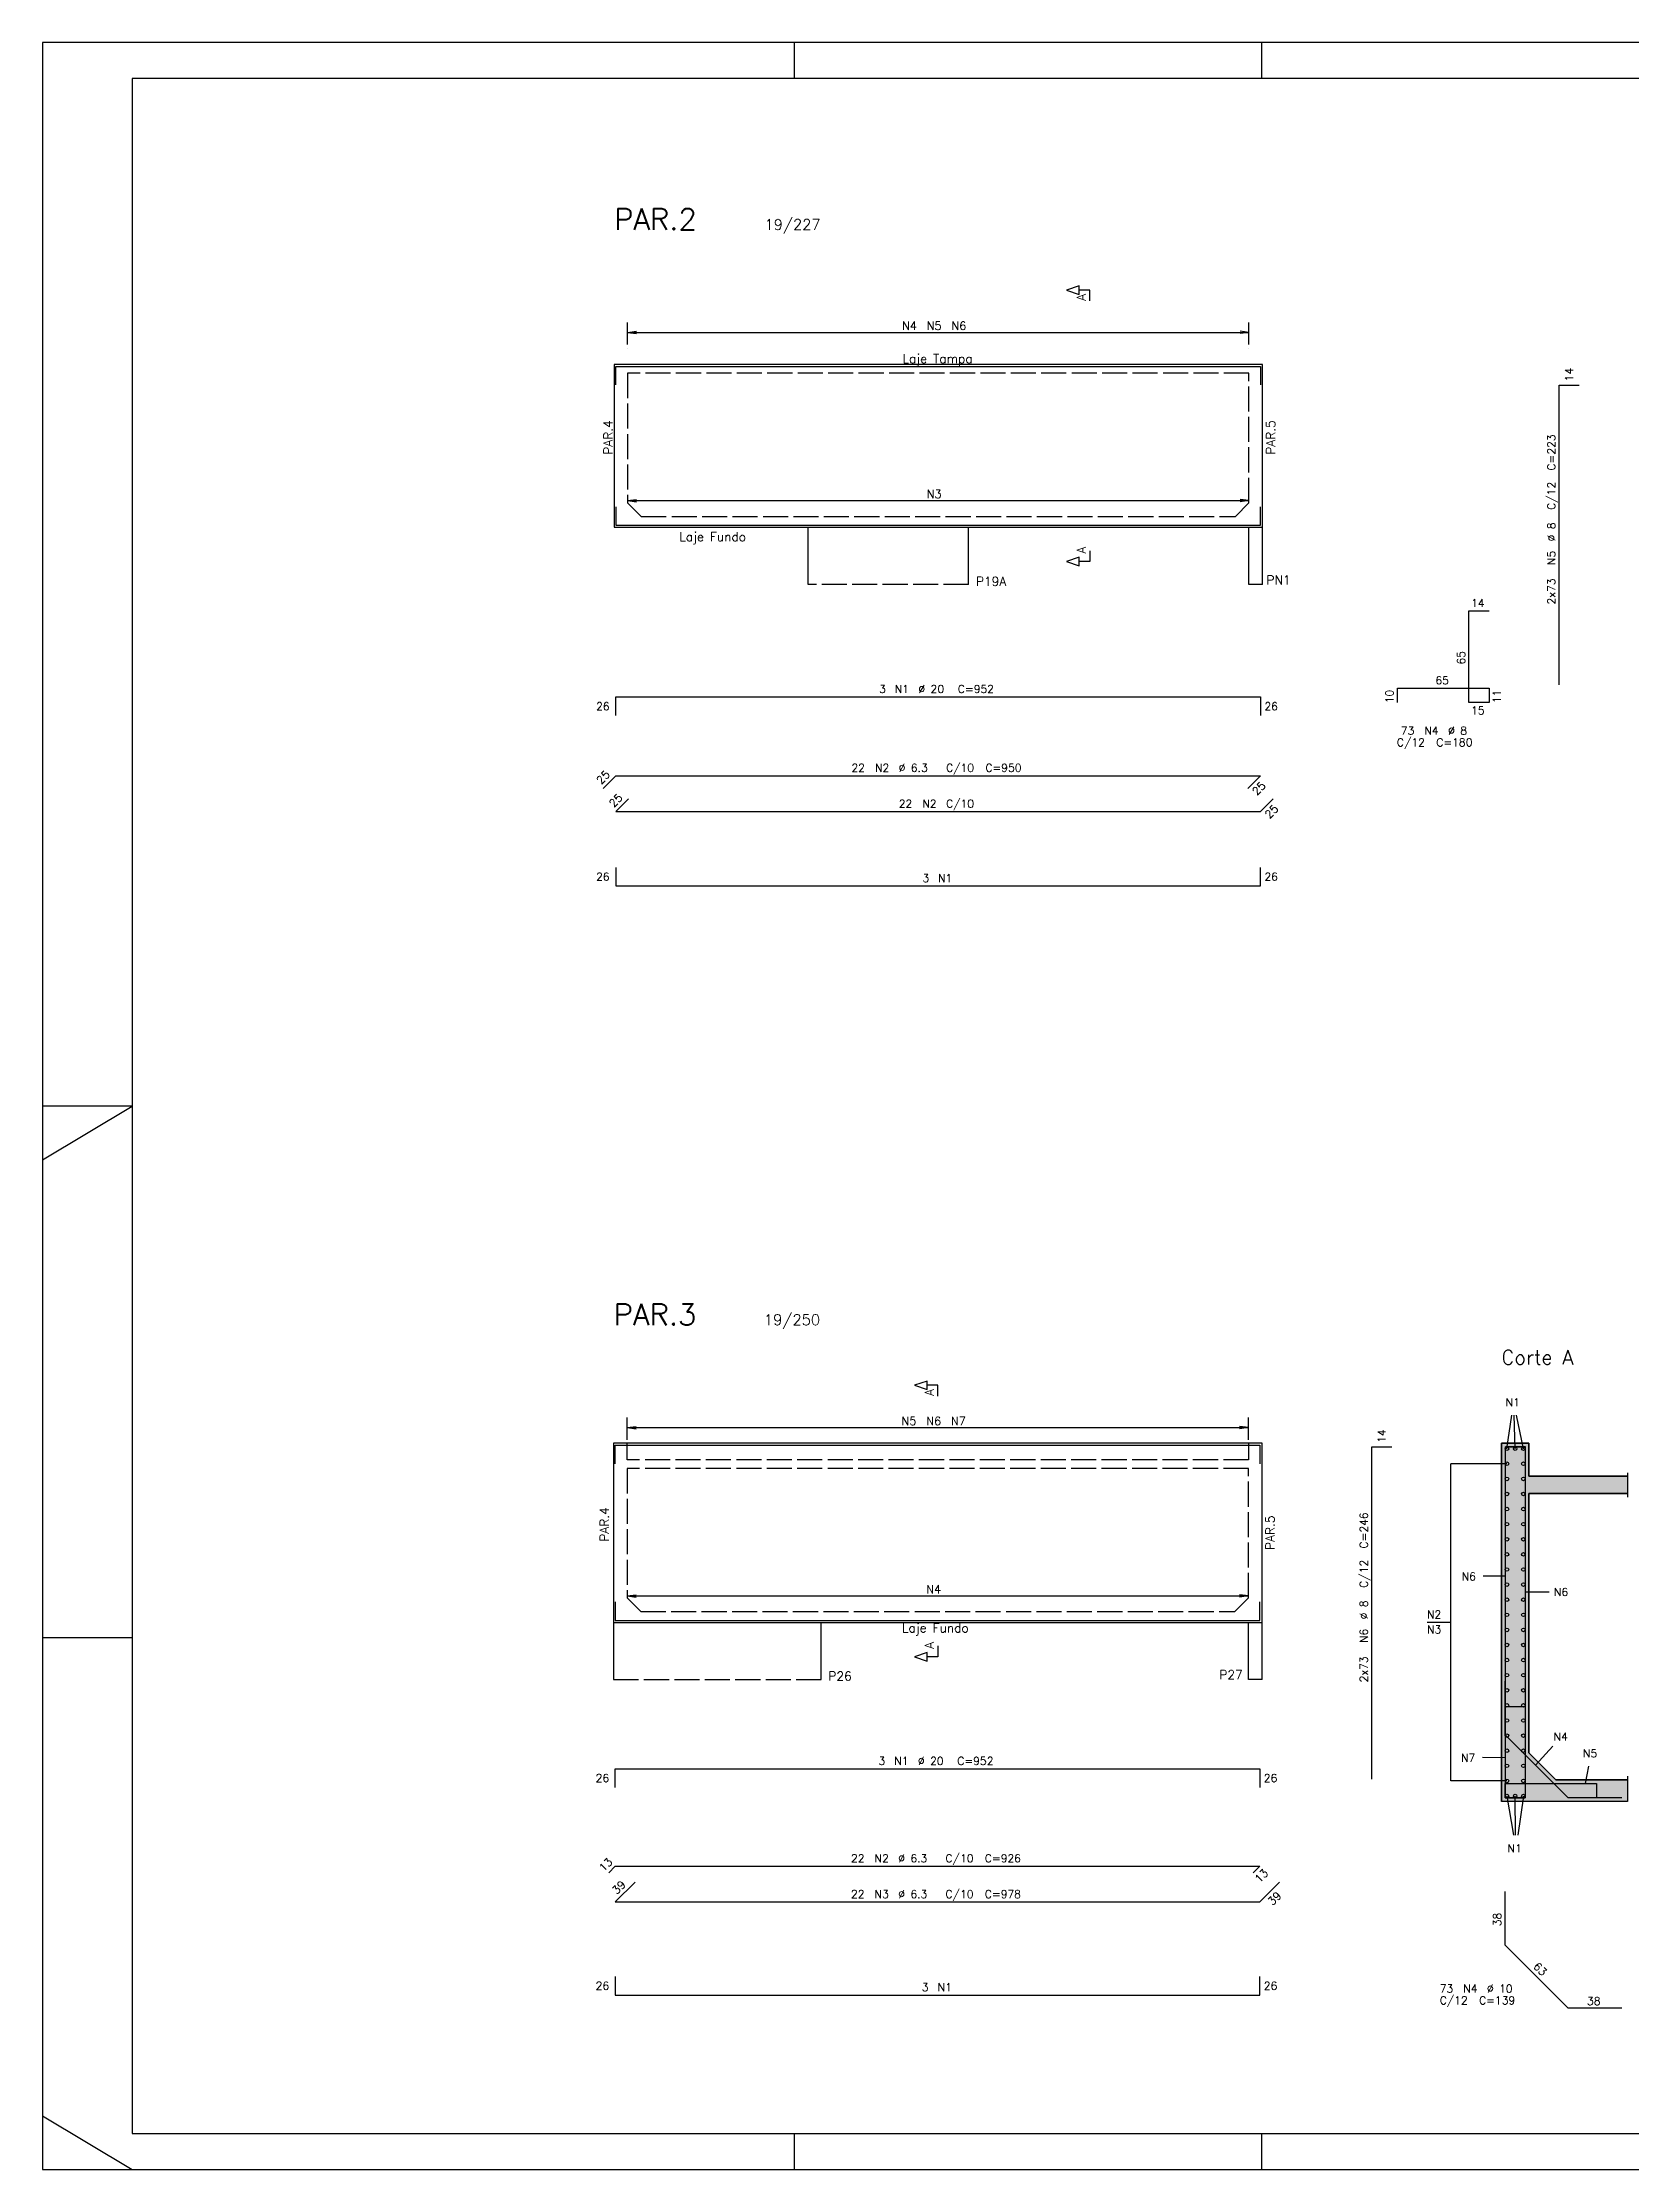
# Model space of a CAD drawing. Extents: x 0 to 84.1, y 0 to 59.4.
# Drawn here: x 0 to 44.4, y 0 to 59.4 of the extents above; entities that cross this region are included whole.
import ezdxf

# ---------------------------------------------------------------- set-up
doc = ezdxf.new("R2010")
doc.units = 0
doc.linetypes.add('ESTILO_TQS_0001', pattern=[0.85, 0.7, -0.15])
for name, color, linetype in [('15', 15, 'CONTINUOUS'), ('18', 4, 'CONTINUOUS'), ('2', 2, 'CONTINUOUS'), ('25', 1, 'CONTINUOUS'), ('26', 3, 'CONTINUOUS'), ('3', 3, 'CONTINUOUS'), ('51', 7, 'CONTINUOUS'), ('52', 7, 'CONTINUOUS'), ('6', 6, 'CONTINUOUS'), ('64', 7, 'CONTINUOUS')]:
    doc.layers.add(name, color=color, linetype=linetype)
doc.styles.get("Standard").update_dxf_attribs({"font": 'ROMANS.SHX'})

msp = doc.modelspace()

# ---------------------------------------------------------------- linework, layer by layer
at = {"layer": '15', "linetype": 'ESTILO_TQS_0001'}
for p, q in [((25.85866, 44.26668), (21.37866, 44.26668)), ((34.06866, 44.26668), (33.68866, 44.26668)), ((44.26121, 19.45962), (44.26121, 18.77962)), ((15.94426, 13.67962), (21.74426, 13.67962)), ((34.05426, 13.67962), (33.67426, 13.67962)), ((44.26121, 10.97962), (44.26121, 10.17962))]:
    msp.add_line(p, q, dxfattribs=at)
for points in [[(15.95866, 45.86668), (34.06866, 45.86668), (34.06866, 50.40668), (33.68866, 50.40668), (16.33866, 50.40668), (15.95866, 50.40668), (15.95866, 45.86668)], [(16.71866, 46.16668), (33.30866, 46.16668), (33.68866, 46.54668), (33.68866, 50.16668), (16.33866, 50.16668), (16.33866, 46.54668), (16.71866, 46.16668)], [(15.94426, 15.27962), (34.05426, 15.27962), (34.05426, 20.27962), (33.67426, 20.27962), (33.67426, 19.81962), (16.32426, 19.81962), (16.32426, 20.27962), (15.94426, 20.27962), (15.94426, 15.27962)], [(16.70426, 15.57962), (33.29426, 15.57962), (33.67426, 15.95962), (33.67426, 19.57962), (16.32426, 19.57962), (16.32426, 15.95962), (16.70426, 15.57962)]]:
    msp.add_lwpolyline(points, dxfattribs=at)
at = {"layer": '18', "linetype": 'CONTINUOUS'}
for p, q in [((16.33866, 50.96668), (16.33866, 51.58468)), ((16.33866, 51.30668), (16.586521, 51.339312)), ((16.33866, 51.30668), (33.68866, 51.30668)), ((16.33866, 51.30668), (16.586521, 51.274048)), ((33.68866, 51.30668), (33.440799, 51.339312)), ((33.68866, 51.30668), (33.440799, 51.274048)), ((33.68866, 50.96668), (33.68866, 51.58468)), ((16.33866, 46.60668), (16.586521, 46.639312)), ((16.33866, 46.60668), (33.68866, 46.60668)), ((16.33866, 46.60668), (16.586521, 46.574048)), ((33.68866, 46.60668), (33.440799, 46.639312)), ((33.68866, 46.60668), (33.440799, 46.574048)), ((16.32426, 20.37962), (16.32426, 20.99762)), ((33.67426, 20.37962), (33.67426, 20.99762)), ((16.32426, 20.71962), (16.572121, 20.752252)), ((16.32426, 20.71962), (33.67426, 20.71962)), ((16.32426, 20.71962), (16.572121, 20.686988)), ((33.67426, 20.71962), (33.426399, 20.752252)), ((33.67426, 20.71962), (33.426399, 20.686988)), ((16.32426, 16.01962), (16.572121, 16.052252)), ((33.67426, 16.01962), (33.426399, 16.052252)), ((16.32426, 16.01962), (33.67426, 16.01962)), ((16.32426, 16.01962), (16.572121, 15.986988)), ((33.67426, 16.01962), (33.426399, 15.986988))]:
    msp.add_line(p, q, dxfattribs=at)
at = {"layer": '2', "linetype": 'CONTINUOUS'}
for p, q in [((84.1, 59.4), (0, 59.4)), ((0, 59.4), (0, 0)), ((21, 58.4), (21, 59.4)), ((34.05, 58.4), (34.05, 59.4)), ((0, 28.2), (2.5, 29.7)), ((2.5, 29.7), (0, 29.7)), ((2.499999, 14.85), (0, 14.85)), ((0, 1.5), (2.5, 0)), ((21, 0), (21, 1)), ((34.05, 0.000008), (34.05, 1)), ((0, 0), (84.1, 0))]:
    msp.add_line(p, q, dxfattribs=at)
for centre in [(40.89121, 20.12962), (40.89121, 19.707881), (41.12121, 20.12962), (41.35121, 20.12962), (41.35121, 19.707881), (40.89121, 19.286142), (41.35121, 19.286142), (40.89121, 18.864403), (40.89121, 18.442663), (41.35121, 18.864403), (41.35121, 18.442663), (40.89121, 18.020924), (41.35121, 18.020924), (40.89121, 17.599185), (40.89121, 17.177446), (41.35121, 17.599185), (41.35121, 17.177446), (40.89121, 16.755707), (41.35121, 16.755707), (40.89121, 16.333968), (41.35121, 16.333968), (40.89121, 15.912229), (40.89121, 15.49049), (41.35121, 15.912229), (41.35121, 15.49049), (40.89121, 15.06875), (41.35121, 15.06875), (40.89121, 14.647011), (40.89121, 14.225272), (41.35121, 14.647011), (41.35121, 14.225272), (40.89121, 13.803533), (41.35121, 13.803533), (40.89121, 13.381794), (41.35121, 13.381794), (40.89121, 12.960055), (40.89121, 12.538316), (41.35121, 12.960055), (41.35121, 12.538316), (40.89121, 12.116577), (41.35121, 12.116577), (40.89121, 11.694837), (40.89121, 11.273098), (41.35121, 11.694837), (41.35121, 11.273098), (40.89121, 10.851359), (41.35121, 10.851359), (40.89121, 10.42962), (41.12121, 10.42962), (41.35121, 10.42962)]:
    msp.add_circle(centre, 0.05, dxfattribs=at)
at = {"layer": '25', "linetype": 'CONTINUOUS'}
for p, q in [((16.33866, 50.86668), (16.33866, 50.86668)), ((33.68866, 50.86668), (33.68866, 50.86668)), ((16.33866, 46.60668), (16.33866, 46.60668)), ((33.68866, 46.60668), (33.68866, 46.60668)), ((40.89121, 20.12962), (41.031079, 21.066077)), ((41.35121, 20.12962), (41.159056, 21.069495)), ((16.32426, 20.27962), (16.32426, 20.27962)), ((33.67426, 20.27962), (33.67426, 20.27962)), ((40.89121, 19.707881), (39.32121, 19.707881)), ((39.32121, 10.851359), (39.32121, 19.707881)), ((40.85286, 16.565119), (40.227091, 16.565474)), ((41.41286, 16.132731), (42.068257, 16.132804)), ((16.32426, 16.01962), (16.32426, 16.01962)), ((33.67426, 16.01962), (33.67426, 16.01962)), ((39.32121, 15.27962), (38.66121, 15.27962)), ((40.84121, 11.500022), (40.211264, 11.500476)), ((41.688172, 11.292657), (42.176886, 11.822348)), ((40.89121, 10.851359), (39.32121, 10.851359)), ((43.089834, 10.77962), (43.178884, 11.264614)), ((40.89121, 10.42962), (41.078065, 9.335579)), ((41.35121, 10.42962), (41.192751, 9.337021))]:
    msp.add_line(p, q, dxfattribs=at)
at = {"layer": '26', "linetype": 'CONTINUOUS'}
msp.add_lwpolyline([(44.26121, 10.87962), (44.26121, 10.27962), (40.74121, 10.27962), (40.74121, 20.27962), (41.50121, 20.27962), (41.50121, 19.35962), (44.26121, 19.35962), (44.26121, 18.87962), (41.50121, 18.87962), (41.50121, 11.63962), (42.26121, 10.87962), (44.26121, 10.87962)], dxfattribs=at)
for points in [[(40.74121, 10.27962), (41.50121, 20.27962), (41.50121, 11.63962)], [(40.74121, 10.27962), (40.74121, 20.27962), (41.50121, 20.27962)], [(41.50121, 11.63962), (41.50121, 20.27962), (41.50121, 19.35962)], [(41.50121, 18.87962), (41.50121, 19.35962), (41.50121, 11.63962)], [(41.50121, 19.35962), (44.26121, 19.35962), (41.50121, 18.87962)], [(44.26121, 19.35962), (44.26121, 18.87962), (41.50121, 18.87962)], [(42.26121, 10.87962), (40.74121, 10.27962), (41.50121, 11.63962)], [(44.26121, 10.27962), (40.74121, 10.27962), (42.26121, 10.87962)], [(44.26121, 10.87962), (44.26121, 10.27962), (42.26121, 10.87962)]]:
    msp.add_solid(points, dxfattribs=at)
at = {"layer": '3', "linetype": 'CONTINUOUS'}
for p, q in [((83.1, 58.4), (2.499999, 58.4)), ((2.499999, 58.4), (2.499999, 1)), ((2.499999, 1), (83.1, 1))]:
    msp.add_line(p, q, dxfattribs=at)
at = {"layer": '51', "linetype": 'CONTINUOUS'}
for p, q in [((21.37866, 44.26668), (21.37866, 45.86668)), ((25.85866, 44.26668), (25.85866, 45.86668)), ((33.68866, 44.26668), (33.68866, 45.86668)), ((34.06866, 44.26668), (34.06866, 45.86668)), ((41.12121, 20.12962), (41.095068, 21.067786)), ((41.50121, 20.27962), (40.74121, 20.27962)), ((40.74121, 20.27962), (40.74121, 19.35962)), ((41.50121, 19.35962), (41.50121, 20.27962)), ((40.74121, 19.35962), (40.74121, 19.35962)), ((40.74121, 19.35962), (40.74121, 18.87962)), ((44.26121, 19.35962), (41.50121, 19.35962)), ((40.74121, 18.87962), (40.74121, 10.87962)), ((41.50121, 11.63962), (41.50121, 18.87962)), ((41.50121, 18.87962), (44.26121, 18.87962)), ((15.94426, 15.27962), (15.94426, 13.67962)), ((21.74426, 13.67962), (21.74426, 15.27962)), ((33.67426, 13.67962), (33.67426, 15.27962)), ((34.05426, 13.67962), (34.05426, 15.27962)), ((42.26121, 10.87962), (41.50121, 11.63962)), ((40.74121, 10.87962), (40.74121, 10.27962)), ((40.74121, 10.27962), (40.74121, 10.87962)), ((44.26121, 10.87962), (42.26121, 10.87962)), ((44.26121, 10.27962), (40.74121, 10.27962)), ((41.135408, 9.3363), (41.12121, 10.42962))]:
    msp.add_line(p, q, dxfattribs=at)
for points in [[(29.243574, 52.18668), (29.243574, 52.48668), (28.943574, 52.48668), (28.943574, 52.60668), (28.593574, 52.48668), (28.943574, 52.36668), (28.943574, 52.48668)], [(15.95866, 45.86668), (34.06866, 45.86668), (34.06866, 50.40668), (15.95866, 50.40668), (15.95866, 45.86668)], [(29.243574, 45.20668), (29.243574, 44.90668), (28.943574, 44.90668), (28.943574, 45.02668), (28.593574, 44.90668), (28.943574, 44.78668), (28.943574, 44.90668)], [(24.99926, 21.59962), (24.99926, 21.89962), (24.69926, 21.89962), (24.69926, 22.01962), (24.34926, 21.89962), (24.69926, 21.77962), (24.69926, 21.89962)], [(15.94426, 15.27962), (34.05426, 15.27962), (34.05426, 20.27962), (15.94426, 20.27962), (15.94426, 15.27962)], [(24.99926, 14.61962), (24.99926, 14.31962), (24.69926, 14.31962), (24.69926, 14.43962), (24.34926, 14.31962), (24.69926, 14.19962), (24.69926, 14.31962)]]:
    msp.add_lwpolyline(points, dxfattribs=at)
at = {"layer": '64', "linetype": 'CONTINUOUS'}
for p, q in [((16.00866, 49.83668), (16.00866, 50.35668)), ((16.00866, 50.35668), (34.00866, 50.35668)), ((34.00866, 50.35668), (34.00866, 49.83668)), ((42.352382, 41.46668), (42.352382, 49.82668)), ((42.352382, 49.82668), (42.912382, 49.82668)), ((16.00866, 46.43668), (16.00866, 45.91668)), ((34.00866, 45.91668), (34.00866, 46.43668)), ((16.00866, 45.91668), (34.00866, 45.91668)), ((39.832814, 40.96668), (39.832814, 43.52668)), ((39.832814, 43.52668), (40.392814, 43.52668)), ((16.00866, 40.604283), (16.00866, 41.124283)), ((16.00866, 41.124283), (34.00866, 41.124283)), ((34.00866, 41.124283), (34.00866, 40.604283)), ((37.832814, 40.96668), (37.832814, 41.36668)), ((37.832814, 41.36668), (40.392814, 41.36668)), ((40.392814, 41.36668), (40.392814, 40.96668)), ((40.392814, 40.96668), (39.832814, 40.96668)), ((15.655107, 38.570729), (16.00866, 38.924283)), ((16.00866, 38.924283), (34.00866, 38.924283)), ((34.00866, 38.924283), (33.655107, 38.570729)), ((16.362213, 38.277836), (16.00866, 37.924283)), ((34.00866, 37.924283), (34.362213, 38.277836)), ((16.00866, 37.924283), (34.00866, 37.924283)), ((16.00866, 36.364283), (16.00866, 35.844283)), ((34.00866, 35.844283), (34.00866, 36.364283)), ((16.00866, 35.844283), (34.00866, 35.844283)), ((15.99426, 19.70962), (15.99426, 20.22962)), ((15.99426, 20.22962), (33.99426, 20.22962)), ((33.99426, 20.22962), (33.99426, 19.70962)), ((37.115083, 10.902921), (37.115083, 20.182921)), ((37.115083, 20.182921), (37.675083, 20.182921)), ((40.85286, 10.902921), (40.85286, 20.182921)), ((40.85286, 20.182921), (41.41286, 20.182921)), ((41.41286, 20.182921), (40.85286, 20.182921)), ((41.41286, 10.902921), (41.41286, 20.182921)), ((15.99426, 15.84962), (15.99426, 15.32962)), ((33.99426, 15.32962), (33.99426, 15.84962)), ((15.99426, 15.32962), (33.99426, 15.32962)), ((40.84121, 12.13962), (40.84121, 13.63962)), ((40.84121, 13.39962), (40.84121, 10.37962)), ((40.84121, 12.93162), (41.40121, 12.93162)), ((41.40121, 12.93162), (41.40121, 10.37962)), ((42.60121, 10.37962), (40.84121, 12.13962)), ((15.99426, 10.669822), (15.99426, 11.189822)), ((15.99426, 11.189822), (33.99426, 11.189822)), ((33.99426, 11.189822), (33.99426, 10.669822)), ((40.84121, 10.37962), (40.84121, 10.77962)), ((40.84121, 10.77962), (43.39321, 10.77962)), ((43.39321, 10.77962), (43.39321, 10.37962)), ((41.40121, 10.37962), (40.84121, 10.37962)), ((40.84121, 10.37962), (41.40121, 10.37962)), ((44.10121, 10.37962), (42.60121, 10.37962)), ((15.810412, 8.285974), (15.99426, 8.469822)), ((15.99426, 8.469822), (33.99426, 8.469822)), ((33.99426, 8.469822), (33.810412, 8.285974)), ((16.545803, 8.021365), (15.99426, 7.469822)), ((33.99426, 7.469822), (34.545803, 8.021365)), ((40.84121, 6.260468), (40.84121, 7.760468)), ((15.99426, 7.469822), (33.99426, 7.469822)), ((42.60121, 4.500468), (40.84121, 6.260468)), ((15.99426, 5.389822), (15.99426, 4.869822)), ((33.99426, 4.869822), (33.99426, 5.389822)), ((15.99426, 4.869822), (33.99426, 4.869822)), ((44.10121, 4.500468), (42.60121, 4.500468))]:
    msp.add_line(p, q, dxfattribs=at)

# ---------------------------------------------------------------- texts
at = {"layer": '25', "linetype": 'CONTINUOUS'}
for s, height, p in [('N4', 0.23, (24.00166, 51.37568)), ('N5', 0.23, (24.69166, 51.37568)), ('N6', 0.23, (25.38166, 51.37568)), ('N3', 0.23, (24.69166, 46.67568)), ('N1', 0.22, (40.8554, 21.314764)), ('N5', 0.23, (23.98726, 20.78862)), ('N6', 0.23, (24.67726, 20.78862)), ('N7', 0.23, (25.36726, 20.78862)), ('N6', 0.22, (39.62937, 16.450682)), ('N4', 0.23, (24.67726, 16.08862)), ('N6', 0.22, (42.205979, 16.017845)), ('N2', 0.22, (38.66121, 15.38962)), ('N3', 0.22, (38.66121, 14.97162)), ('N4', 0.22, (42.196241, 11.97761)), ('N7', 0.22, (39.613543, 11.385741)), ('N5', 0.22, (43.015291, 11.511289)), ('N1', 0.22, (40.909972, 8.858107))]:
    msp.add_text(s, height=height, dxfattribs=at).set_placement(p)
at = {"layer": '26', "linetype": 'CONTINUOUS'}
for s, rotation, p in [('14', 90, (42.742382, 49.93668)), ('C=223', 90, (42.242382, 47.44668)), ('C/12', 90, (42.242382, 46.34668)), ('%%c 8', 90, (42.242382, 45.46668)), ('N5', 90, (42.242382, 44.80668)), ('2x73', 90, (42.242382, 43.70668)), ('65', 90, (39.722814, 42.02668)), ('10', 90, (37.722814, 40.94668)), ('11', 90, (40.722814, 40.94668)), ('25', 45, (15.598538, 38.669724)), ('25', 45, (33.909665, 38.358597)), ('25', 45, (15.952091, 38.023278)), ('25', 45, (34.263218, 37.712151)), ('14', 90, (37.505083, 20.292921)), ('C=246', 90, (37.005083, 17.342921)), ('C/12', 90, (37.005083, 16.242921)), ('%%c 8', 90, (37.005083, 15.362921)), ('N6', 90, (37.005083, 14.702921)), ('2x73', 90, (37.005083, 13.602921)), ('13', 45, (15.668991, 8.300116)), ('13', 45, (33.980118, 7.988989)), ('39', 45, (16.036686, 7.667812)), ('39', 45, (34.347813, 7.356685)), ('38', 90, (40.73121, 6.790468)), ('63', 315, (41.611583, 5.650464))]:
    msp.add_text(s, height=0.22, rotation=rotation, dxfattribs=at).set_placement(p)
for s, p in [('14', (39.892814, 43.63668)), ('65', (38.892814, 41.47668)), ('3', (23.35866, 41.234283)), ('N1', (23.79866, 41.234283)), ('%%c 20', (24.45866, 41.234283)), ('C=952', (25.55866, 41.234283)), ('26', (15.45866, 40.754283)), ('26', (34.11866, 40.754283)), ('15', (39.892814, 40.63668)), ('C/12', (37.819987, 39.743676)), ('73', (37.929987, 40.073676)), ('N4', (38.589987, 40.073676)), ('C=180', (38.919987, 39.743676)), ('%%c 8', (39.249987, 40.073676)), ('22', (22.58866, 39.034283)), ('N2', (23.24866, 39.034283)), ('%%c 6.3', (23.90866, 39.034283)), ('C/10', (25.22866, 39.034283)), ('C=950', (26.32866, 39.034283)), ('22', (23.90866, 38.034283)), ('N2', (24.56866, 38.034283)), ('C/10', (25.22866, 38.034283)), ('26', (15.45866, 35.994283)), ('3', (24.56866, 35.954283)), ('N1', (25.00866, 35.954283)), ('26', (34.11866, 35.994283)), ('3', (23.34426, 11.299822)), ('N1', (23.78426, 11.299822)), ('%%c 20', (24.44426, 11.299822)), ('C=952', (25.54426, 11.299822)), ('26', (15.44426, 10.819822)), ('26', (34.10426, 10.819822)), ('22', (22.57426, 8.579822)), ('N2', (23.23426, 8.579822)), ('%%c 6.3', (23.89426, 8.579822)), ('C/10', (25.21426, 8.579822)), ('C=926', (26.31426, 8.579822)), ('22', (22.57426, 7.579822)), ('N3', (23.23426, 7.579822)), ('%%c 6.3', (23.89426, 7.579822)), ('C/10', (25.21426, 7.579822)), ('C=978', (26.31426, 7.579822)), ('26', (15.44426, 5.019822)), ('3', (24.55426, 4.979822)), ('N1', (24.99426, 4.979822)), ('26', (34.10426, 5.019822)), ('73', (39.014225, 4.941)), ('C/12', (39.014225, 4.611)), ('N4', (39.674225, 4.941)), ('C=139', (40.114225, 4.611)), ('%%c 10', (40.334225, 4.941)), ('38', (43.126709, 4.592281))]:
    msp.add_text(s, height=0.22, dxfattribs=at).set_placement(p)
at = {"layer": '51', "linetype": 'CONTINUOUS'}
for s, height, p in [('19/227', 0.3, (20.15866, 54.16668)), ('19/250', 0.3, (20.14426, 23.57962)), ('Corte A', 0.4, (40.74121, 22.47962))]:
    msp.add_text(s, height=height, dxfattribs=at).set_placement(p)
for p in [(29.133574, 52.18668), (29.133574, 45.12668), (24.88926, 21.59962), (24.88926, 14.53962)]:
    msp.add_text('A', height=0.25, rotation=90, dxfattribs=at).set_placement(p)
at = {"layer": '52', "linetype": 'ESTILO_TQS_0001'}
for s, p in [('Laje Tampa', (24.01366, 50.44668)), ('Laje Fundo', (17.781075, 45.472793)), ('P19A', (26.064681, 44.22685)), ('PN1', (34.176378, 44.263307)), ('Laje Fundo', (23.99926, 14.99962)), ('P26', (21.943891, 13.653629)), ('P27', (32.862641, 13.693956))]:
    msp.add_text(s, height=0.25, dxfattribs=at).set_placement(p)
for s, p in [('PAR.4', (15.91866, 47.88668)), ('PAR.5', (34.41866, 47.88668)), ('PAR.4', (15.811975, 17.52962)), ('PAR.5', (34.40426, 17.29962))]:
    msp.add_text(s, height=0.25, rotation=90, dxfattribs=at).set_placement(p)
at = {"layer": '6', "linetype": 'CONTINUOUS'}
for s, p in [('PAR.2', (15.95866, 54.16668)), ('PAR.3', (15.94426, 23.57962))]:
    msp.add_text(s, height=0.6, dxfattribs=at).set_placement(p)

doc.saveas('drawing.dxf')
